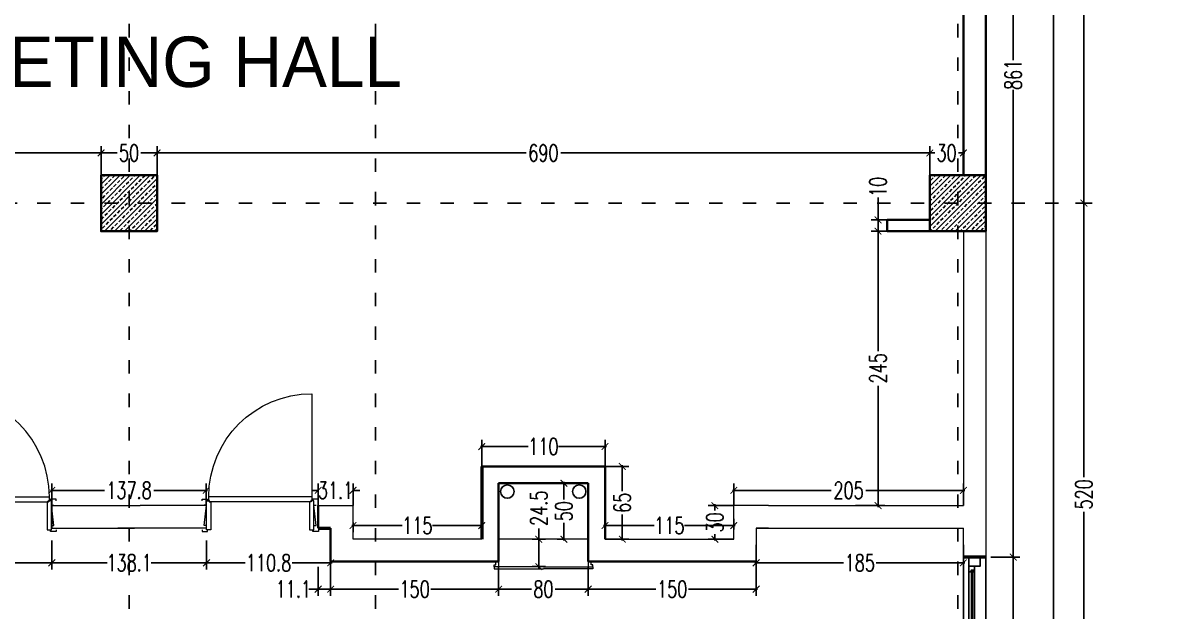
# Model space of a CAD drawing. Header units: centimetres. Extents: x -3207095 to 15275363, y -32656 to 4798027.
# Drawn here: x 688345 to 689356, y 4471508 to 4472033 of the extents above; entities that cross this region are included whole.
import ezdxf

# ---------------------------------------------------------------- set-up
doc = ezdxf.new("R2010")
doc.units = ezdxf.units.CM
doc.linetypes.add('ACAD_ISO03W100', pattern=[30, 12, -18])
doc.linetypes.add('DUZ', pattern=[500, 500])
doc.layers.get('0').update_dxf_attribs({"color": 1, "linetype": 'DUZ'})
for name, color, linetype in [('AGAC', 116, 'Continuous'), ('DIM', 1, 'DUZ'), ('KOLTAR_F', 145, 'Continuous'), ('PEN', 161, 'Continuous'), ('TESİSAT', 57, 'Continuous')]:
    doc.layers.add(name, color=color, linetype=linetype)
for name, color, linetype, lineweight in [('cam', 143, 'Continuous', 20), ('DUV', 220, 'Continuous', 50), ('DUVAR', 7, 'Continuous', 35), ('gor25', 142, 'Continuous', 25), ('iç duvar', 7, 'Continuous', 50), ('KAPEN', 151, 'Continuous', 9), ('KOLON_F', 3, 'Continuous', 35)]:
    doc.layers.add(name, color=color, linetype=linetype, lineweight=lineweight)
doc.styles.add('DIM', font='ROMANSTW.SHX', dxfattribs={"width": 0.7})
doc.dimstyles.new('1_100', dxfattribs={"dimtxt": 15, "dimasz": 6, "dimexe": 6, "dimexo": 0, "dimgap": 2, "dimtad": 0, "dimdec": 1, "dimzin": 11, "dimdsep": 46, "dimtxsty": 'DIM', "dimblk": 'ARCHTICK', "dimcen": 3, "dimdle": 1.25, "dimclrt": 2, "dimadec": 0, "dimazin": 0, "dimtfac": 1.25, "dimtdec": 1, "dimtix": 1, "dimtofl": 0, "dimtmove": 1, "dimatfit": 3, "dimldrblk": 'ARCHTICK', "dimfxl": 20, "dimfxlon": 1, "dimtolj": 1, "dimtzin": 0, "dimarcsym": 0})

# ---------------------------------------------------------------- blocks, each defined once
blk = doc.blocks.new('K210')
for p, q in [((0.04, 0.985), (0.04, 0.032)), ((0.04, 0.032), (0.047, 0.032)), ((0.047, 0.032), (0.047, 0.022)), ((0.047, 0.022), (0.953, 0.022)), ((0.953, 0.032), (0.96, 0.032)), ((0.953, 0.022), (0.953, 0.032)), ((0.96, 0.032), (0.96, 0.065))]:
    blk.add_line(p, q)
for points in [[(-0.02, 0.03), (-0.02, 0.045), (0.03, 0.045), (0.03, 0.03)], [(0.04, 0.065), (0.96, 0.065)], [(1.02, 0.03), (1.02, 0.045), (0.97, 0.045), (0.97, 0.03)], [(0.02, -0.19), (0, -0.19), (0.02, -0.01), (0, -0.01)], [(0.98, -0.19), (1, -0.19), (0.98, -0.01), (1, -0.01)], [(-0.02, -0.23), (-0.02, -0.245), (0.03, -0.245), (0.03, -0.23)], [(1.02, -0.23), (1.02, -0.245), (0.97, -0.245), (0.97, -0.23)]]:
    blk.add_lwpolyline(points)
for points in [[(0.02, 0.03), (0.045, 0.03), (0.045, 0.02), (0.06, 0.02), (0.06, -0.23), (0.02, -0.23)], [(0.98, 0.03), (0.955, 0.03), (0.955, 0.02), (0.94, 0.02), (0.94, -0.23), (0.98, -0.23)]]:
    blk.add_lwpolyline(points, close=True)
blk.add_arc((0.04, 0.065), 0.92, 0, 90)
blk = doc.blocks.new('_ArchTick')
at = {"color": 0, "linetype": 'ByBlock', "const_width": 0.15}
blk.add_lwpolyline([(-0.5, -0.5), (0.5, 0.5)], dxfattribs=at)
blk = doc.blocks.new('*D650')
at = {"layer": 'Defpoints', "color": 0, "linetype": 'Continuous', "lineweight": 5, "transparency": 16777216}
for p in [(689205.2, 4472417), (689229.7, 4472417), (689205.2, 4471556)]:
    blk.add_point(p, dxfattribs=at)
at = {"layer": 'DIM', "color": 0, "linetype": 'Continuous', "lineweight": -2, "transparency": 16777216}
for p, q in [((689209.7, 4472417), (689235.7, 4472417)), ((689229.7, 4472418.2), (689229.7, 4471999.7)), ((689229.7, 4471554.7), (689229.7, 4471973.2)), ((689209.7, 4471556), (689235.7, 4471556))]:
    blk.add_line(p, q, dxfattribs=at)
at = {"layer": 'DIM', "color": 0, "linetype": 'Continuous', "lineweight": -2, "transparency": 16777216, "xscale": 6, "yscale": 6, "zscale": 6}
for p, rotation in [((689229.7, 4472417), 90), ((689229.7, 4471556), 270)]:
    blk.add_blockref('_ArchTick', p, dxfattribs=dict(at, rotation=rotation))
at = {"layer": 'DIM', "color": 2, "linetype": 'Continuous', "lineweight": 5, "transparency": 16777216, "insert": (689229.7, 4471986.5), "char_height": 15, "attachment_point": 5, "rotation": 90, "style": 'DIM'}
blk.add_mtext('\\A1;861', dxfattribs=at)
blk = doc.blocks.new('*D635')
at = {"layer": 'Defpoints', "color": 0, "linetype": 'Continuous', "lineweight": 5, "transparency": 16777216}
for p in [(689285.2, 4472392), (689285.2, 4471872), (689292.8, 4471872)]:
    blk.add_point(p, dxfattribs=at)
at = {"layer": 'DIM', "color": 0, "linetype": 'Continuous', "lineweight": -2, "transparency": 16777216}
for p, q in [((689285.2, 4472392), (689298.8, 4472392)), ((689292.8, 4472393.2), (689292.8, 4472147.5)), ((689292.8, 4471870.7), (689292.8, 4472116.5)), ((689285.2, 4471872), (689298.8, 4471872))]:
    blk.add_line(p, q, dxfattribs=at)
at = {"layer": 'DIM', "color": 0, "linetype": 'Continuous', "lineweight": -2, "transparency": 16777216, "xscale": 6, "yscale": 6, "zscale": 6}
for p, rotation in [((689292.8, 4472392), 90), ((689292.8, 4471872), 270)]:
    blk.add_blockref('_ArchTick', p, dxfattribs=dict(at, rotation=rotation))
at = {"layer": 'DIM', "color": 2, "linetype": 'Continuous', "lineweight": 5, "transparency": 16777216, "insert": (689292.8, 4472132), "char_height": 15, "attachment_point": 5, "rotation": 90, "style": 'DIM'}
blk.add_mtext('\\A1;520', dxfattribs=at)
blk = doc.blocks.new('*D651')
at = {"layer": 'Defpoints', "color": 0, "linetype": 'Continuous', "lineweight": 5, "transparency": 16777216}
for p in [(689285.2, 4471872), (689292.8, 4471352), (689355.7, 4471352)]:
    blk.add_point(p, dxfattribs=at)
at = {"layer": 'DIM', "color": 0, "linetype": 'Continuous', "lineweight": -2, "transparency": 16777216}
for p, q in [((689285.2, 4471872), (689298.8, 4471872)), ((689292.8, 4471873.2), (689292.8, 4471627.5)), ((689292.8, 4471350.7), (689292.8, 4471596.5)), ((689312.8, 4471352), (689286.8, 4471352))]:
    blk.add_line(p, q, dxfattribs=at)
at = {"layer": 'DIM', "color": 0, "linetype": 'Continuous', "lineweight": -2, "transparency": 16777216, "xscale": 6, "yscale": 6, "zscale": 6}
for p, rotation in [((689292.8, 4471872), 90), ((689292.8, 4471352), 270)]:
    blk.add_blockref('_ArchTick', p, dxfattribs=dict(at, rotation=rotation))
at = {"layer": 'DIM', "color": 2, "linetype": 'Continuous', "lineweight": 5, "transparency": 16777216, "insert": (689292.8, 4471612), "char_height": 15, "attachment_point": 5, "rotation": 90, "style": 'DIM'}
blk.add_mtext('\\A1;520', dxfattribs=at)
blk = doc.blocks.new('*D639')
at = {"layer": 'Defpoints', "color": 0, "linetype": 'Continuous', "lineweight": 5, "transparency": 16777216}
for p in [(689235.8, 4472417), (689265.7, 4472417), (689235.8, 4469477)]:
    blk.add_point(p, dxfattribs=at)
at = {"layer": 'DIM', "color": 0, "linetype": 'Continuous', "lineweight": -2, "transparency": 16777216}
for p, q in [((689245.7, 4472417), (689271.7, 4472417)), ((689265.7, 4472418.2), (689265.7, 4470967.5)), ((689265.7, 4469475.7), (689265.7, 4470926.5)), ((689245.7, 4469477), (689271.7, 4469477))]:
    blk.add_line(p, q, dxfattribs=at)
at = {"layer": 'DIM', "color": 0, "linetype": 'Continuous', "lineweight": -2, "transparency": 16777216, "xscale": 6, "yscale": 6, "zscale": 6}
for p, rotation in [((689265.7, 4472417), 90), ((689265.7, 4469477), 270)]:
    blk.add_blockref('_ArchTick', p, dxfattribs=dict(at, rotation=rotation))
at = {"layer": 'DIM', "color": 2, "linetype": 'Continuous', "lineweight": 5, "transparency": 16777216, "insert": (689265.7, 4470947), "char_height": 15, "attachment_point": 5, "rotation": 90, "style": 'DIM'}
blk.add_mtext('\\A1;2940', dxfattribs=at)
blk = doc.blocks.new('*D671')
at = {"layer": 'Defpoints', "color": 0, "linetype": 'Continuous', "lineweight": 5, "transparency": 16777216}
for p in [(689205.2, 4471556), (689205.2, 4471377), (689229.7, 4471377)]:
    blk.add_point(p, dxfattribs=at)
at = {"layer": 'DIM', "color": 0, "linetype": 'Continuous', "lineweight": -2, "transparency": 16777216}
for p, q in [((689229.7, 4471557.2), (689229.7, 4471480.7)), ((689209.7, 4471556), (689235.7, 4471556)), ((689229.7, 4471375.7), (689229.7, 4471452.2)), ((689209.7, 4471377), (689235.7, 4471377))]:
    blk.add_line(p, q, dxfattribs=at)
at = {"layer": 'DIM', "color": 0, "linetype": 'Continuous', "lineweight": -2, "transparency": 16777216, "xscale": 6, "yscale": 6, "zscale": 6}
for p, rotation in [((689229.7, 4471556), 90), ((689229.7, 4471377), 270)]:
    blk.add_blockref('_ArchTick', p, dxfattribs=dict(at, rotation=rotation))
at = {"layer": 'DIM', "color": 2, "linetype": 'Continuous', "lineweight": 5, "transparency": 16777216, "insert": (689229.7, 4471466.5), "char_height": 15, "attachment_point": 5, "rotation": 90, "style": 'DIM'}
blk.add_mtext('\\A1;179', dxfattribs=at)
blk = doc.blocks.new('*D972')
at = {"layer": 'Defpoints', "color": 0, "linetype": 'Continuous', "lineweight": 5, "transparency": 16777216}
for p in [(688271.3, 4471582), (688371.3, 4471582), (688371.3, 4471550.9)]:
    blk.add_point(p, dxfattribs=at)
at = {"layer": 'DIM', "color": 0, "linetype": 'Continuous', "lineweight": -2, "transparency": 16777216}
for p, q in [((688271.3, 4471570.9), (688271.3, 4471544.9)), ((688371.3, 4471570.9), (688371.3, 4471544.9)), ((688270.1, 4471550.9), (688306.8, 4471550.9)), ((688372.6, 4471550.9), (688335.8, 4471550.9))]:
    blk.add_line(p, q, dxfattribs=at)
at = {"layer": 'DIM', "color": 0, "linetype": 'Continuous', "lineweight": -2, "transparency": 16777216, "xscale": 6, "yscale": 6, "zscale": 6, "rotation": 180}
blk.add_blockref('_ArchTick', (688271.3, 4471550.9), dxfattribs=at)
at = {"layer": 'DIM', "color": 0, "linetype": 'Continuous', "lineweight": -2, "transparency": 16777216, "xscale": 6, "yscale": 6, "zscale": 6}
blk.add_blockref('_ArchTick', (688371.3, 4471550.9), dxfattribs=at)
at = {"layer": 'DIM', "color": 2, "linetype": 'Continuous', "lineweight": 5, "transparency": 16777216, "insert": (688321.3, 4471550.9), "char_height": 15, "attachment_point": 5, "style": 'DIM'}
blk.add_mtext('\\A1;100', dxfattribs=at)
blk = doc.blocks.new('*D973')
at = {"layer": 'Defpoints', "color": 0, "linetype": 'Continuous', "lineweight": 5, "transparency": 16777216}
for p in [(688371.3, 4471582), (688509.4, 4471582), (688509.4, 4471550.9)]:
    blk.add_point(p, dxfattribs=at)
at = {"layer": 'DIM', "color": 0, "linetype": 'Continuous', "lineweight": -2, "transparency": 16777216}
for p, q in [((688371.3, 4471570.9), (688371.3, 4471544.9)), ((688509.4, 4471570.9), (688509.4, 4471544.9)), ((688370.1, 4471550.9), (688420.6, 4471550.9)), ((688510.6, 4471550.9), (688460.1, 4471550.9))]:
    blk.add_line(p, q, dxfattribs=at)
at = {"layer": 'DIM', "color": 0, "linetype": 'Continuous', "lineweight": -2, "transparency": 16777216, "xscale": 6, "yscale": 6, "zscale": 6, "rotation": 180}
blk.add_blockref('_ArchTick', (688371.3, 4471550.9), dxfattribs=at)
at = {"layer": 'DIM', "color": 0, "linetype": 'Continuous', "lineweight": -2, "transparency": 16777216, "xscale": 6, "yscale": 6, "zscale": 6}
blk.add_blockref('_ArchTick', (688509.4, 4471550.9), dxfattribs=at)
at = {"layer": 'DIM', "color": 2, "linetype": 'Continuous', "lineweight": 5, "transparency": 16777216, "insert": (688440.3, 4471550.9), "char_height": 15, "attachment_point": 5, "style": 'DIM'}
blk.add_mtext('\\A1;138.1', dxfattribs=at)
blk = doc.blocks.new('*D974')
at = {"layer": 'Defpoints', "color": 0, "linetype": 'Continuous', "lineweight": 5, "transparency": 16777216}
for p in [(688509.4, 4471582), (688620.2, 4471582), (688620.2, 4471550.9)]:
    blk.add_point(p, dxfattribs=at)
at = {"layer": 'DIM', "color": 0, "linetype": 'Continuous', "lineweight": -2, "transparency": 16777216}
for p, q in [((688509.4, 4471570.9), (688509.4, 4471544.9)), ((688620.2, 4471570.9), (688620.2, 4471544.9)), ((688508.1, 4471550.9), (688543.8, 4471550.9)), ((688621.5, 4471550.9), (688585.8, 4471550.9))]:
    blk.add_line(p, q, dxfattribs=at)
at = {"layer": 'DIM', "color": 0, "linetype": 'Continuous', "lineweight": -2, "transparency": 16777216, "xscale": 6, "yscale": 6, "zscale": 6, "rotation": 180}
blk.add_blockref('_ArchTick', (688509.4, 4471550.9), dxfattribs=at)
at = {"layer": 'DIM', "color": 0, "linetype": 'Continuous', "lineweight": -2, "transparency": 16777216, "xscale": 6, "yscale": 6, "zscale": 6}
blk.add_blockref('_ArchTick', (688620.2, 4471550.9), dxfattribs=at)
at = {"layer": 'DIM', "color": 2, "linetype": 'Continuous', "lineweight": 5, "transparency": 16777216, "insert": (688564.8, 4471550.9), "char_height": 15, "attachment_point": 5, "style": 'DIM'}
blk.add_mtext('\\A1;110.8', dxfattribs=at)
blk = doc.blocks.new('*D975')
at = {"layer": 'Defpoints', "color": 0, "linetype": 'Continuous', "lineweight": 5, "transparency": 16777216}
for p in [(688770.2, 4471552), (688620.2, 4471544.9), (688770.2, 4471527.4)]:
    blk.add_point(p, dxfattribs=at)
at = {"layer": 'DIM', "color": 0, "linetype": 'Continuous', "lineweight": -2, "transparency": 16777216}
for p, q in [((688770.2, 4471547.4), (688770.2, 4471521.4)), ((688620.2, 4471544.9), (688620.2, 4471521.4)), ((688619, 4471527.4), (688680.7, 4471527.4)), ((688771.5, 4471527.4), (688709.7, 4471527.4))]:
    blk.add_line(p, q, dxfattribs=at)
at = {"layer": 'DIM', "color": 0, "linetype": 'Continuous', "lineweight": -2, "transparency": 16777216, "xscale": 6, "yscale": 6, "zscale": 6, "rotation": 180}
blk.add_blockref('_ArchTick', (688620.2, 4471527.4), dxfattribs=at)
at = {"layer": 'DIM', "color": 0, "linetype": 'Continuous', "lineweight": -2, "transparency": 16777216, "xscale": 6, "yscale": 6, "zscale": 6}
blk.add_blockref('_ArchTick', (688770.2, 4471527.4), dxfattribs=at)
at = {"layer": 'DIM', "color": 2, "linetype": 'Continuous', "lineweight": 5, "transparency": 16777216, "insert": (688695.2, 4471527.4), "char_height": 15, "attachment_point": 5, "style": 'DIM'}
blk.add_mtext('\\A1;150', dxfattribs=at)
blk = doc.blocks.new('*D976')
at = {"layer": 'Defpoints', "color": 0, "linetype": 'Continuous', "lineweight": 5, "transparency": 16777216}
for p in [(688770.2, 4471547.5), (688850.2, 4471547.5), (688850.2, 4471527.4)]:
    blk.add_point(p, dxfattribs=at)
at = {"layer": 'DIM', "color": 0, "linetype": 'Continuous', "lineweight": -2, "transparency": 16777216}
for p, q in [((688770.2, 4471547.4), (688770.2, 4471521.4)), ((688850.2, 4471547.4), (688850.2, 4471521.4)), ((688769, 4471527.4), (688799.7, 4471527.4)), ((688851.5, 4471527.4), (688820.7, 4471527.4))]:
    blk.add_line(p, q, dxfattribs=at)
at = {"layer": 'DIM', "color": 0, "linetype": 'Continuous', "lineweight": -2, "transparency": 16777216, "xscale": 6, "yscale": 6, "zscale": 6, "rotation": 180}
blk.add_blockref('_ArchTick', (688770.2, 4471527.4), dxfattribs=at)
at = {"layer": 'DIM', "color": 0, "linetype": 'Continuous', "lineweight": -2, "transparency": 16777216, "xscale": 6, "yscale": 6, "zscale": 6}
blk.add_blockref('_ArchTick', (688850.2, 4471527.4), dxfattribs=at)
at = {"layer": 'DIM', "color": 2, "linetype": 'Continuous', "lineweight": 5, "transparency": 16777216, "insert": (688810.2, 4471527.4), "char_height": 15, "attachment_point": 5, "style": 'DIM'}
blk.add_mtext('\\A1;80', dxfattribs=at)
blk = doc.blocks.new('*D977')
at = {"layer": 'Defpoints', "color": 0, "linetype": 'Continuous', "lineweight": 5, "transparency": 16777216}
for p in [(688850.2, 4471547.5), (689000.2, 4471552), (689000.2, 4471527.4)]:
    blk.add_point(p, dxfattribs=at)
at = {"layer": 'DIM', "color": 0, "linetype": 'Continuous', "lineweight": -2, "transparency": 16777216}
for p, q in [((688850.2, 4471547.4), (688850.2, 4471521.4)), ((689000.2, 4471547.4), (689000.2, 4471521.4)), ((688849, 4471527.4), (688910.7, 4471527.4)), ((689001.5, 4471527.4), (688939.7, 4471527.4))]:
    blk.add_line(p, q, dxfattribs=at)
at = {"layer": 'DIM', "color": 0, "linetype": 'Continuous', "lineweight": -2, "transparency": 16777216, "xscale": 6, "yscale": 6, "zscale": 6, "rotation": 180}
blk.add_blockref('_ArchTick', (688850.2, 4471527.4), dxfattribs=at)
at = {"layer": 'DIM', "color": 0, "linetype": 'Continuous', "lineweight": -2, "transparency": 16777216, "xscale": 6, "yscale": 6, "zscale": 6}
blk.add_blockref('_ArchTick', (689000.2, 4471527.4), dxfattribs=at)
at = {"layer": 'DIM', "color": 2, "linetype": 'Continuous', "lineweight": 5, "transparency": 16777216, "insert": (688925.2, 4471527.4), "char_height": 15, "attachment_point": 5, "style": 'DIM'}
blk.add_mtext('\\A1;150', dxfattribs=at)
blk = doc.blocks.new('*D978')
at = {"layer": 'Defpoints', "color": 0, "linetype": 'Continuous', "lineweight": 5, "transparency": 16777216}
for p in [(689000.2, 4471567), (689185.2, 4471567), (689185.2, 4471550.9)]:
    blk.add_point(p, dxfattribs=at)
at = {"layer": 'DIM', "color": 0, "linetype": 'Continuous', "lineweight": -2, "transparency": 16777216}
for p, q in [((689000.2, 4471567), (689000.2, 4471544.9)), ((689185.2, 4471567), (689185.2, 4471544.9)), ((688999, 4471550.9), (689078.2, 4471550.9)), ((689186.5, 4471550.9), (689107.2, 4471550.9))]:
    blk.add_line(p, q, dxfattribs=at)
at = {"layer": 'DIM', "color": 0, "linetype": 'Continuous', "lineweight": -2, "transparency": 16777216, "xscale": 6, "yscale": 6, "zscale": 6, "rotation": 180}
blk.add_blockref('_ArchTick', (689000.2, 4471550.9), dxfattribs=at)
at = {"layer": 'DIM', "color": 0, "linetype": 'Continuous', "lineweight": -2, "transparency": 16777216, "xscale": 6, "yscale": 6, "zscale": 6}
blk.add_blockref('_ArchTick', (689185.2, 4471550.9), dxfattribs=at)
at = {"layer": 'DIM', "color": 2, "linetype": 'Continuous', "lineweight": 5, "transparency": 16777216, "insert": (689092.7, 4471550.9), "char_height": 15, "attachment_point": 5, "style": 'DIM'}
blk.add_mtext('\\A1;185', dxfattribs=at)
blk = doc.blocks.new('*D979')
at = {"layer": 'Defpoints', "color": 0, "linetype": 'Continuous', "lineweight": 5, "transparency": 16777216}
for p in [(688829.6, 4471622), (688828.5, 4471572), (688829.6, 4471572)]:
    blk.add_point(p, dxfattribs=at)
at = {"layer": 'DIM', "color": 0, "linetype": 'Continuous', "lineweight": -2, "transparency": 16777216}
for p, q in [((688829.6, 4471622), (688822.5, 4471622)), ((688828.5, 4471623.2), (688828.5, 4471607.5)), ((688828.5, 4471570.7), (688828.5, 4471586.5)), ((688829.6, 4471572), (688822.5, 4471572))]:
    blk.add_line(p, q, dxfattribs=at)
at = {"layer": 'DIM', "color": 0, "linetype": 'Continuous', "lineweight": -2, "transparency": 16777216, "xscale": 6, "yscale": 6, "zscale": 6}
for p, rotation in [((688828.5, 4471622), 90), ((688828.5, 4471572), 270)]:
    blk.add_blockref('_ArchTick', p, dxfattribs=dict(at, rotation=rotation))
at = {"layer": 'DIM', "color": 2, "linetype": 'Continuous', "lineweight": 5, "transparency": 16777216, "insert": (688828.5, 4471597), "char_height": 15, "attachment_point": 5, "rotation": 90, "style": 'DIM'}
blk.add_mtext('\\A1;50', dxfattribs=at)
blk = doc.blocks.new('*D980')
at = {"layer": 'Defpoints', "color": 0, "linetype": 'Continuous', "lineweight": 5, "transparency": 16777216}
for p in [(688800.1, 4471572), (688800.1, 4471547.5), (688806.1, 4471547.5)]:
    blk.add_point(p, dxfattribs=at)
at = {"layer": 'DIM', "color": 0, "linetype": 'Continuous', "lineweight": -2, "transparency": 16777216}
for p, q in [((688806.1, 4471581.6), (688806.1, 4471572)), ((688800.1, 4471572), (688812.1, 4471572)), ((688806.1, 4471573.2), (688806.1, 4471546.2)), ((688800.1, 4471547.5), (688812.1, 4471547.5))]:
    blk.add_line(p, q, dxfattribs=at)
at = {"layer": 'DIM', "color": 0, "linetype": 'Continuous', "lineweight": -2, "transparency": 16777216, "xscale": 6, "yscale": 6, "zscale": 6}
for p, rotation in [((688806.1, 4471572), 90), ((688806.1, 4471547.5), 270)]:
    blk.add_blockref('_ArchTick', p, dxfattribs=dict(at, rotation=rotation))
at = {"layer": 'DIM', "color": 2, "linetype": 'Continuous', "lineweight": 5, "transparency": 16777216, "insert": (688806.1, 4471599.6), "char_height": 15, "attachment_point": 5, "rotation": 90, "style": 'DIM'}
blk.add_mtext('\\A1;24.5', dxfattribs=at)
blk = doc.blocks.new('*D994')
at = {"layer": 'Defpoints', "color": 0, "linetype": 'Continuous', "lineweight": 5, "transparency": 16777216}
for p in [(688609.1, 4471552), (688620.2, 4471552), (688609.1, 4471527.4)]:
    blk.add_point(p, dxfattribs=at)
at = {"layer": 'DIM', "color": 0, "linetype": 'Continuous', "lineweight": -2, "transparency": 16777216}
for p, q in [((688609.1, 4471547.4), (688609.1, 4471521.4)), ((688620.2, 4471547.4), (688620.2, 4471521.4)), ((688600.7, 4471527.4), (688609.1, 4471527.4)), ((688621.5, 4471527.4), (688607.8, 4471527.4))]:
    blk.add_line(p, q, dxfattribs=at)
at = {"layer": 'DIM', "color": 0, "linetype": 'Continuous', "lineweight": -2, "transparency": 16777216, "xscale": 6, "yscale": 6, "zscale": 6, "rotation": 180}
blk.add_blockref('_ArchTick', (688609.1, 4471527.4), dxfattribs=at)
at = {"layer": 'DIM', "color": 0, "linetype": 'Continuous', "lineweight": -2, "transparency": 16777216, "xscale": 6, "yscale": 6, "zscale": 6}
blk.add_blockref('_ArchTick', (688620.2, 4471527.4), dxfattribs=at)
at = {"layer": 'DIM', "color": 2, "linetype": 'Continuous', "lineweight": 5, "transparency": 16777216, "insert": (688586.9, 4471527.4), "char_height": 15, "attachment_point": 5, "style": 'DIM'}
blk.add_mtext('\\A1;11.1', dxfattribs=at)
blk = doc.blocks.new('*D1038')
at = {"layer": 'Defpoints', "color": 0, "linetype": 'Continuous', "lineweight": 5, "transparency": 16777216}
for p in [(688415.2, 4471916.8), (687725.2, 4471897), (688415.2, 4471897)]:
    blk.add_point(p, dxfattribs=at)
at = {"layer": 'DIM', "color": 0, "linetype": 'Continuous', "lineweight": -2, "transparency": 16777216}
for p, q in [((687725.2, 4471897), (687725.2, 4471922.8)), ((688415.2, 4471897), (688415.2, 4471922.8)), ((687724, 4471916.8), (688054.7, 4471916.8)), ((688416.5, 4471916.8), (688085.7, 4471916.8))]:
    blk.add_line(p, q, dxfattribs=at)
at = {"layer": 'DIM', "color": 0, "linetype": 'Continuous', "lineweight": -2, "transparency": 16777216, "xscale": 6, "yscale": 6, "zscale": 6, "rotation": 180}
blk.add_blockref('_ArchTick', (687725.2, 4471916.8), dxfattribs=at)
at = {"layer": 'DIM', "color": 0, "linetype": 'Continuous', "lineweight": -2, "transparency": 16777216, "xscale": 6, "yscale": 6, "zscale": 6}
blk.add_blockref('_ArchTick', (688415.2, 4471916.8), dxfattribs=at)
at = {"layer": 'DIM', "color": 2, "linetype": 'Continuous', "lineweight": 5, "transparency": 16777216, "insert": (688070.2, 4471916.8), "char_height": 15, "attachment_point": 5, "style": 'DIM'}
blk.add_mtext('\\A1;690', dxfattribs=at)
blk = doc.blocks.new('*D1039')
at = {"layer": 'Defpoints', "color": 0, "linetype": 'Continuous', "lineweight": 5, "transparency": 16777216}
for p in [(688465.2, 4471916.8), (688415.2, 4471897), (688465.2, 4471897)]:
    blk.add_point(p, dxfattribs=at)
at = {"layer": 'DIM', "color": 0, "linetype": 'Continuous', "lineweight": -2, "transparency": 16777216}
for p, q in [((688415.2, 4471897), (688415.2, 4471922.8)), ((688465.2, 4471897), (688465.2, 4471922.8)), ((688414, 4471916.8), (688429.7, 4471916.8)), ((688466.5, 4471916.8), (688450.7, 4471916.8))]:
    blk.add_line(p, q, dxfattribs=at)
at = {"layer": 'DIM', "color": 0, "linetype": 'Continuous', "lineweight": -2, "transparency": 16777216, "xscale": 6, "yscale": 6, "zscale": 6, "rotation": 180}
blk.add_blockref('_ArchTick', (688415.2, 4471916.8), dxfattribs=at)
at = {"layer": 'DIM', "color": 0, "linetype": 'Continuous', "lineweight": -2, "transparency": 16777216, "xscale": 6, "yscale": 6, "zscale": 6}
blk.add_blockref('_ArchTick', (688465.2, 4471916.8), dxfattribs=at)
at = {"layer": 'DIM', "color": 2, "linetype": 'Continuous', "lineweight": 5, "transparency": 16777216, "insert": (688440.2, 4471916.8), "char_height": 15, "attachment_point": 5, "style": 'DIM'}
blk.add_mtext('\\A1;50', dxfattribs=at)
blk = doc.blocks.new('*D1041')
at = {"layer": 'Defpoints', "color": 0, "linetype": 'Continuous', "lineweight": 5, "transparency": 16777216}
for p in [(689155.2, 4471916.8), (688465.2, 4471897), (689155.2, 4471897)]:
    blk.add_point(p, dxfattribs=at)
at = {"layer": 'DIM', "color": 0, "linetype": 'Continuous', "lineweight": -2, "transparency": 16777216}
for p, q in [((688465.2, 4471897), (688465.2, 4471922.8)), ((689155.2, 4471897), (689155.2, 4471922.8)), ((688464, 4471916.8), (688794.7, 4471916.8)), ((689156.5, 4471916.8), (688825.7, 4471916.8))]:
    blk.add_line(p, q, dxfattribs=at)
at = {"layer": 'DIM', "color": 0, "linetype": 'Continuous', "lineweight": -2, "transparency": 16777216, "xscale": 6, "yscale": 6, "zscale": 6, "rotation": 180}
blk.add_blockref('_ArchTick', (688465.2, 4471916.8), dxfattribs=at)
at = {"layer": 'DIM', "color": 0, "linetype": 'Continuous', "lineweight": -2, "transparency": 16777216, "xscale": 6, "yscale": 6, "zscale": 6}
blk.add_blockref('_ArchTick', (689155.2, 4471916.8), dxfattribs=at)
at = {"layer": 'DIM', "color": 2, "linetype": 'Continuous', "lineweight": 5, "transparency": 16777216, "insert": (688810.2, 4471916.8), "char_height": 15, "attachment_point": 5, "style": 'DIM'}
blk.add_mtext('\\A1;690', dxfattribs=at)
blk = doc.blocks.new('*D1042')
at = {"layer": 'Defpoints', "color": 0, "linetype": 'Continuous', "lineweight": 5, "transparency": 16777216}
for p in [(689185.2, 4471916.8), (689155.2, 4471897), (689185.2, 4471897)]:
    blk.add_point(p, dxfattribs=at)
at = {"layer": 'DIM', "color": 0, "linetype": 'Continuous', "lineweight": -2, "transparency": 16777216}
for p, q in [((689155.2, 4471897), (689155.2, 4471922.8)), ((689185.2, 4471897), (689185.2, 4471922.8)), ((689154, 4471916.8), (689159.7, 4471916.8)), ((689186.5, 4471916.8), (689180.7, 4471916.8))]:
    blk.add_line(p, q, dxfattribs=at)
at = {"layer": 'DIM', "color": 0, "linetype": 'Continuous', "lineweight": -2, "transparency": 16777216, "xscale": 6, "yscale": 6, "zscale": 6, "rotation": 180}
blk.add_blockref('_ArchTick', (689155.2, 4471916.8), dxfattribs=at)
at = {"layer": 'DIM', "color": 0, "linetype": 'Continuous', "lineweight": -2, "transparency": 16777216, "xscale": 6, "yscale": 6, "zscale": 6}
blk.add_blockref('_ArchTick', (689185.2, 4471916.8), dxfattribs=at)
at = {"layer": 'DIM', "color": 2, "linetype": 'Continuous', "lineweight": 5, "transparency": 16777216, "insert": (689170.2, 4471916.8), "char_height": 15, "attachment_point": 5, "style": 'DIM'}
blk.add_mtext('\\A1;30', dxfattribs=at)
blk = doc.blocks.new('*D1050')
at = {"layer": 'Defpoints', "color": 0, "linetype": 'Continuous', "lineweight": 5, "transparency": 16777216}
for p in [(688371.3, 4471615.6), (688371.3, 4471602), (688509.1, 4471602)]:
    blk.add_point(p, dxfattribs=at)
at = {"layer": 'DIM', "color": 0, "linetype": 'Continuous', "lineweight": -2, "transparency": 16777216}
for p, q in [((688371.3, 4471602), (688371.3, 4471621.6)), ((688509.1, 4471602), (688509.1, 4471621.6)), ((688370.1, 4471615.6), (688418.2, 4471615.6)), ((688510.3, 4471615.6), (688462.2, 4471615.6))]:
    blk.add_line(p, q, dxfattribs=at)
at = {"layer": 'DIM', "color": 0, "linetype": 'Continuous', "lineweight": -2, "transparency": 16777216, "xscale": 6, "yscale": 6, "zscale": 6, "rotation": 180}
blk.add_blockref('_ArchTick', (688371.3, 4471615.6), dxfattribs=at)
at = {"layer": 'DIM', "color": 0, "linetype": 'Continuous', "lineweight": -2, "transparency": 16777216, "xscale": 6, "yscale": 6, "zscale": 6}
blk.add_blockref('_ArchTick', (688509.1, 4471615.6), dxfattribs=at)
at = {"layer": 'DIM', "color": 2, "linetype": 'Continuous', "lineweight": 5, "transparency": 16777216, "insert": (688440.2, 4471615.6), "char_height": 15, "attachment_point": 5, "style": 'DIM'}
blk.add_mtext('\\A1;137.8', dxfattribs=at)
blk = doc.blocks.new('*D1051')
at = {"layer": 'Defpoints', "color": 0, "linetype": 'Continuous', "lineweight": 5, "transparency": 16777216}
for p in [(688640.2, 4471615.6), (688609.1, 4471602), (688640.2, 4471602)]:
    blk.add_point(p, dxfattribs=at)
at = {"layer": 'DIM', "color": 0, "linetype": 'Continuous', "lineweight": -2, "transparency": 16777216}
for p, q in [((688609.1, 4471602), (688609.1, 4471621.6)), ((688640.2, 4471602), (688640.2, 4471621.6)), ((688609.1, 4471615.6), (688603.1, 4471615.6)), ((688640.2, 4471615.6), (688646.2, 4471615.6))]:
    blk.add_line(p, q, dxfattribs=at)
at = {"layer": 'DIM', "color": 0, "linetype": 'Continuous', "lineweight": -2, "transparency": 16777216, "xscale": 6, "yscale": 6, "zscale": 6}
blk.add_blockref('_ArchTick', (688609.1, 4471615.6), dxfattribs=at)
at = {"layer": 'DIM', "color": 0, "linetype": 'Continuous', "lineweight": -2, "transparency": 16777216, "xscale": 6, "yscale": 6, "zscale": 6, "rotation": 180}
blk.add_blockref('_ArchTick', (688640.2, 4471615.6), dxfattribs=at)
at = {"layer": 'DIM', "color": 2, "linetype": 'Continuous', "lineweight": 5, "transparency": 16777216, "insert": (688624.6, 4471615.6), "char_height": 15, "attachment_point": 5, "style": 'DIM'}
blk.add_mtext('\\A1;31.1', dxfattribs=at)
blk = doc.blocks.new('*D1052')
at = {"layer": 'Defpoints', "color": 0, "linetype": 'Continuous', "lineweight": 5, "transparency": 16777216}
for p in [(688640.2, 4471587), (688755.2, 4471587), (688755.2, 4471584.2)]:
    blk.add_point(p, dxfattribs=at)
at = {"layer": 'DIM', "color": 0, "linetype": 'Continuous', "lineweight": -2, "transparency": 16777216}
for p, q in [((688639, 4471584.2), (688684.2, 4471584.2)), ((688640.2, 4471587), (688640.2, 4471578.2)), ((688756.5, 4471584.2), (688711.2, 4471584.2)), ((688755.2, 4471587), (688755.2, 4471578.2))]:
    blk.add_line(p, q, dxfattribs=at)
at = {"layer": 'DIM', "color": 0, "linetype": 'Continuous', "lineweight": -2, "transparency": 16777216, "xscale": 6, "yscale": 6, "zscale": 6, "rotation": 180}
blk.add_blockref('_ArchTick', (688640.2, 4471584.2), dxfattribs=at)
at = {"layer": 'DIM', "color": 0, "linetype": 'Continuous', "lineweight": -2, "transparency": 16777216, "xscale": 6, "yscale": 6, "zscale": 6}
blk.add_blockref('_ArchTick', (688755.2, 4471584.2), dxfattribs=at)
at = {"layer": 'DIM', "color": 2, "linetype": 'Continuous', "lineweight": 5, "transparency": 16777216, "insert": (688697.7, 4471584.2), "char_height": 15, "attachment_point": 5, "style": 'DIM'}
blk.add_mtext('\\A1;115', dxfattribs=at)
blk = doc.blocks.new('*D1053')
at = {"layer": 'Defpoints', "color": 0, "linetype": 'Continuous', "lineweight": 5, "transparency": 16777216}
for p in [(688865.2, 4471654.7), (688755.2, 4471637), (688865.2, 4471637)]:
    blk.add_point(p, dxfattribs=at)
at = {"layer": 'DIM', "color": 0, "linetype": 'Continuous', "lineweight": -2, "transparency": 16777216}
for p, q in [((688755.2, 4471637), (688755.2, 4471660.7)), ((688865.2, 4471637), (688865.2, 4471660.7)), ((688754, 4471654.7), (688796.7, 4471654.7)), ((688866.5, 4471654.7), (688823.7, 4471654.7))]:
    blk.add_line(p, q, dxfattribs=at)
at = {"layer": 'DIM', "color": 0, "linetype": 'Continuous', "lineweight": -2, "transparency": 16777216, "xscale": 6, "yscale": 6, "zscale": 6, "rotation": 180}
blk.add_blockref('_ArchTick', (688755.2, 4471654.7), dxfattribs=at)
at = {"layer": 'DIM', "color": 0, "linetype": 'Continuous', "lineweight": -2, "transparency": 16777216, "xscale": 6, "yscale": 6, "zscale": 6}
blk.add_blockref('_ArchTick', (688865.2, 4471654.7), dxfattribs=at)
at = {"layer": 'DIM', "color": 2, "linetype": 'Continuous', "lineweight": 5, "transparency": 16777216, "insert": (688810.2, 4471654.7), "char_height": 15, "attachment_point": 5, "style": 'DIM'}
blk.add_mtext('\\A1;110', dxfattribs=at)
blk = doc.blocks.new('*D1054')
at = {"layer": 'Defpoints', "color": 0, "linetype": 'Continuous', "lineweight": 5, "transparency": 16777216}
for p in [(688865.2, 4471637), (688865.2, 4471572), (688880.6, 4471572)]:
    blk.add_point(p, dxfattribs=at)
at = {"layer": 'DIM', "color": 0, "linetype": 'Continuous', "lineweight": -2, "transparency": 16777216}
for p, q in [((688880.6, 4471638.2), (688880.6, 4471615)), ((688865.2, 4471637), (688886.6, 4471637)), ((688880.6, 4471570.7), (688880.6, 4471594)), ((688865.2, 4471572), (688886.6, 4471572))]:
    blk.add_line(p, q, dxfattribs=at)
at = {"layer": 'DIM', "color": 0, "linetype": 'Continuous', "lineweight": -2, "transparency": 16777216, "xscale": 6, "yscale": 6, "zscale": 6}
for p, rotation in [((688880.6, 4471637), 90), ((688880.6, 4471572), 270)]:
    blk.add_blockref('_ArchTick', p, dxfattribs=dict(at, rotation=rotation))
at = {"layer": 'DIM', "color": 2, "linetype": 'Continuous', "lineweight": 5, "transparency": 16777216, "insert": (688880.6, 4471604.5), "char_height": 15, "attachment_point": 5, "rotation": 90, "style": 'DIM'}
blk.add_mtext('\\A1;65', dxfattribs=at)
blk = doc.blocks.new('*D1055')
at = {"layer": 'Defpoints', "color": 0, "linetype": 'Continuous', "lineweight": 5, "transparency": 16777216}
for p in [(688865.2, 4471580.8), (688980.2, 4471584.2), (688980.2, 4471580.8)]:
    blk.add_point(p, dxfattribs=at)
at = {"layer": 'DIM', "color": 0, "linetype": 'Continuous', "lineweight": -2, "transparency": 16777216}
for p, q in [((688865.2, 4471580.8), (688865.2, 4471590.2)), ((688980.2, 4471580.8), (688980.2, 4471590.2)), ((688864, 4471584.2), (688909.2, 4471584.2)), ((688981.5, 4471584.2), (688936.2, 4471584.2))]:
    blk.add_line(p, q, dxfattribs=at)
at = {"layer": 'DIM', "color": 0, "linetype": 'Continuous', "lineweight": -2, "transparency": 16777216, "xscale": 6, "yscale": 6, "zscale": 6, "rotation": 180}
blk.add_blockref('_ArchTick', (688865.2, 4471584.2), dxfattribs=at)
at = {"layer": 'DIM', "color": 0, "linetype": 'Continuous', "lineweight": -2, "transparency": 16777216, "xscale": 6, "yscale": 6, "zscale": 6}
blk.add_blockref('_ArchTick', (688980.2, 4471584.2), dxfattribs=at)
at = {"layer": 'DIM', "color": 2, "linetype": 'Continuous', "lineweight": 5, "transparency": 16777216, "insert": (688922.7, 4471584.2), "char_height": 15, "attachment_point": 5, "style": 'DIM'}
blk.add_mtext('\\A1;115', dxfattribs=at)
blk = doc.blocks.new('*D1056')
at = {"layer": 'Defpoints', "color": 0, "linetype": 'Continuous', "lineweight": 5, "transparency": 16777216}
for p in [(689185.2, 4471615.6), (688980.2, 4471602), (689185.2, 4471602)]:
    blk.add_point(p, dxfattribs=at)
at = {"layer": 'DIM', "color": 0, "linetype": 'Continuous', "lineweight": -2, "transparency": 16777216}
for p, q in [((688980.2, 4471602), (688980.2, 4471621.6)), ((689185.2, 4471602), (689185.2, 4471621.6)), ((688979, 4471615.6), (689067.2, 4471615.6)), ((689186.5, 4471615.6), (689098.2, 4471615.6))]:
    blk.add_line(p, q, dxfattribs=at)
at = {"layer": 'DIM', "color": 0, "linetype": 'Continuous', "lineweight": -2, "transparency": 16777216, "xscale": 6, "yscale": 6, "zscale": 6, "rotation": 180}
blk.add_blockref('_ArchTick', (688980.2, 4471615.6), dxfattribs=at)
at = {"layer": 'DIM', "color": 0, "linetype": 'Continuous', "lineweight": -2, "transparency": 16777216, "xscale": 6, "yscale": 6, "zscale": 6}
blk.add_blockref('_ArchTick', (689185.2, 4471615.6), dxfattribs=at)
at = {"layer": 'DIM', "color": 2, "linetype": 'Continuous', "lineweight": 5, "transparency": 16777216, "insert": (689082.7, 4471615.6), "char_height": 15, "attachment_point": 5, "style": 'DIM'}
blk.add_mtext('\\A1;205', dxfattribs=at)
blk = doc.blocks.new('*D1057')
at = {"layer": 'Defpoints', "color": 0, "linetype": 'Continuous', "lineweight": 5, "transparency": 16777216}
for p in [(688963.3, 4471602), (688980.2, 4471602), (688980.2, 4471572)]:
    blk.add_point(p, dxfattribs=at)
at = {"layer": 'DIM', "color": 0, "linetype": 'Continuous', "lineweight": -2, "transparency": 16777216}
for p, q in [((688980.2, 4471602), (688957.3, 4471602)), ((688963.3, 4471603.2), (688963.3, 4471597.5)), ((688980.2, 4471572), (688957.3, 4471572)), ((688963.3, 4471570.7), (688963.3, 4471576.5))]:
    blk.add_line(p, q, dxfattribs=at)
at = {"layer": 'DIM', "color": 0, "linetype": 'Continuous', "lineweight": -2, "transparency": 16777216, "xscale": 6, "yscale": 6, "zscale": 6}
for p, rotation in [((688963.3, 4471602), 90), ((688963.3, 4471572), 270)]:
    blk.add_blockref('_ArchTick', p, dxfattribs=dict(at, rotation=rotation))
at = {"layer": 'DIM', "color": 2, "linetype": 'Continuous', "lineweight": 5, "transparency": 16777216, "insert": (688963.3, 4471587), "char_height": 15, "attachment_point": 5, "rotation": 90, "style": 'DIM'}
blk.add_mtext('\\A1;30', dxfattribs=at)
blk = doc.blocks.new('*D1058')
at = {"layer": 'Defpoints', "color": 0, "linetype": 'Continuous', "lineweight": 5, "transparency": 16777216}
for p in [(689109, 4471847), (689117.2, 4471847), (689056.1, 4471602)]:
    blk.add_point(p, dxfattribs=at)
at = {"layer": 'DIM', "color": 0, "linetype": 'Continuous', "lineweight": -2, "transparency": 16777216}
for p, q in [((689117.2, 4471847), (689103, 4471847)), ((689109, 4471848.2), (689109, 4471740)), ((689109, 4471600.7), (689109, 4471709)), ((689089, 4471602), (689115, 4471602))]:
    blk.add_line(p, q, dxfattribs=at)
at = {"layer": 'DIM', "color": 0, "linetype": 'Continuous', "lineweight": -2, "transparency": 16777216, "xscale": 6, "yscale": 6, "zscale": 6}
for p, rotation in [((689109, 4471847), 90), ((689109, 4471602), 270)]:
    blk.add_blockref('_ArchTick', p, dxfattribs=dict(at, rotation=rotation))
at = {"layer": 'DIM', "color": 2, "linetype": 'Continuous', "lineweight": 5, "transparency": 16777216, "insert": (689109, 4471724.5), "char_height": 15, "attachment_point": 5, "rotation": 90, "style": 'DIM'}
blk.add_mtext('\\A1;245', dxfattribs=at)
blk = doc.blocks.new('*D1059')
at = {"layer": 'Defpoints', "color": 0, "linetype": 'Continuous', "lineweight": 5, "transparency": 16777216}
for p in [(689109, 4471857), (689117.2, 4471857), (689117.2, 4471847)]:
    blk.add_point(p, dxfattribs=at)
at = {"layer": 'DIM', "color": 0, "linetype": 'Continuous', "lineweight": -2, "transparency": 16777216}
for p, q in [((689109, 4471877), (689109, 4471857)), ((689117.2, 4471857), (689103, 4471857)), ((689109, 4471845.7), (689109, 4471858.2)), ((689117.2, 4471847), (689103, 4471847))]:
    blk.add_line(p, q, dxfattribs=at)
at = {"layer": 'DIM', "color": 0, "linetype": 'Continuous', "lineweight": -2, "transparency": 16777216, "xscale": 6, "yscale": 6, "zscale": 6}
for p, rotation in [((689109, 4471857), 90), ((689109, 4471847), 270)]:
    blk.add_blockref('_ArchTick', p, dxfattribs=dict(at, rotation=rotation))
at = {"layer": 'DIM', "color": 2, "linetype": 'Continuous', "lineweight": 5, "transparency": 16777216, "insert": (689109, 4471886.5), "char_height": 15, "attachment_point": 5, "rotation": 90, "style": 'DIM'}
blk.add_mtext('\\A1;10', dxfattribs=at)

msp = doc.modelspace()

# ---------------------------------------------------------------- hatches: boundary and pattern name
at = {"layer": 'KOLTAR_F'}
h = msp.add_hatch(dxfattribs=at)
h.set_pattern_fill('ANSI33', color=256, style=0)
h.set_pattern_definition([(45, (25611.7216, -32515.502), (-4.4901280605, 4.4901280605), []), (45, (25616.212, -32515.502), (-4.4901280605, 4.4901280605), [3.175, -1.5875])])
h.paths.add_polyline_path([(688465.2, 4471896.97), (688415.2, 4471896.97), (688415.2, 4471846.97), (688465.2, 4471846.97)])
h = msp.add_hatch(dxfattribs=at)
h.set_pattern_fill('ANSI33', color=256, style=0)
h.set_pattern_definition([(45, (24871.7216, -32515.502), (-4.4901280605, 4.4901280605), []), (45, (24876.212, -32515.502), (-4.4901280605, 4.4901280605), [3.175, -1.5875])])
h.paths.add_polyline_path([(689205.2, 4471896.97), (689155.2, 4471896.97), (689155.2, 4471846.97), (689205.2, 4471846.97)])

# ---------------------------------------------------------------- linework, layer by layer
at = {"color": 232, "linetype": 'ACAD_ISO03W100'}
for p, q in [((688440.2, 4472511.97), (688440.2, 4469381.97)), ((688660.2, 4472511.97), (688660.2, 4469381.97)), ((689180.2, 4472511.97), (689180.2, 4469381.97)), ((689300.2, 4471871.97), (685360.2, 4471871.97))]:
    msp.add_line(p, q, dxfattribs=at)
at = {"layer": 'AGAC'}
for p, q in [((689185.2, 4471375.98), (689185.2, 4471555.98)), ((689205.2, 4471376.97), (689205.2, 4471555.98))]:
    msp.add_line(p, q, dxfattribs=at)
at = {"layer": 'cam'}
for p, q in [((689192.2, 4471544.48), (689192.2, 4471460.48)), ((689192.7, 4471544.48), (689192.7, 4471460.48)), ((689193.2, 4471544.48), (689193.2, 4471460.48))]:
    msp.add_line(p, q, dxfattribs=at)
at = {"layer": 'DUV'}
for p, q in [((688755.2, 4471636.97), (688755.2, 4471571.97)), ((688609.09, 4471581.97), (688620.2, 4471581.97)), ((689205.2, 4471555.98), (689185.2, 4471555.98)), ((689205.2, 4471555.98), (689185.2, 4471555.98)), ((689205.2, 4471555.98), (689185.2, 4471555.98))]:
    msp.add_line(p, q, dxfattribs=at)
at = {"layer": 'DUVAR'}
for p, q in [((689185.2, 4472366.97), (689185.2, 4471896.97)), ((689205.2, 4472366.97), (689205.2, 4471896.97)), ((688820.2, 4471636.97), (688755.2, 4471636.97)), ((688755.2, 4471636.97), (688755.2, 4471571.97)), ((688820.2, 4471636.97), (688865.2, 4471636.97)), ((688865.2, 4471636.97), (688865.2, 4471571.97)), ((688770.2, 4471621.97), (688850.2, 4471621.97)), ((688770.2, 4471621.97), (688770.2, 4471551.97)), ((688850.2, 4471621.97), (688850.2, 4471551.97)), ((688609.09, 4471601.97), (688609.09, 4471581.97)), ((688620.2, 4471581.97), (688609.09, 4471581.97)), ((688620.2, 4471581.97), (688620.2, 4471551.97)), ((688770.2, 4471551.97), (688620.2, 4471551.97)), ((688850.2, 4471551.97), (689000.2, 4471551.97)), ((689205.2, 4471555.98), (689185.2, 4471555.98)), ((689205.2, 4471555.98), (689185.2, 4471555.98)), ((689205.2, 4471555.98), (689185.2, 4471555.98))]:
    msp.add_line(p, q, dxfattribs=at)
msp.add_lwpolyline([(689155.2, 4471846.97), (689117.2, 4471846.97), (689117.2, 4471856.97), (689155.2, 4471856.97)], dxfattribs=at)
at = {"layer": 'gor25'}
for p, q in [((689190.2, 4471542.98), (689190.2, 4471461.98)), ((689195.2, 4471542.98), (689195.2, 4471461.98))]:
    msp.add_line(p, q, dxfattribs=at)
at = {"layer": 'iç duvar', "color": 7, "lineweight": 18}
for p, q in [((689185.2, 4471846.97), (689185.2, 4471601.97)), ((689205.2, 4471846.97), (689205.2, 4471555.98)), ((688371.31, 4471601.97), (688450.2, 4471601.97)), ((688371.31, 4471601.97), (688371.31, 4471581.97)), ((688509.09, 4471601.97), (688450.2, 4471601.97)), ((688609.09, 4471601.97), (688640.2, 4471601.97)), ((688640.2, 4471571.97), (688640.2, 4471601.97)), ((689011.31, 4471601.97), (688980.2, 4471601.97)), ((688980.2, 4471571.97), (688980.2, 4471601.97)), ((689011.31, 4471601.97), (689185.2, 4471601.97)), ((688371.31, 4471581.97), (688445.2, 4471581.97)), ((688509.09, 4471581.97), (688430.2, 4471581.97)), ((689011.31, 4471581.97), (689000.2, 4471581.97)), ((689000.2, 4471581.97), (689000.2, 4471551.97)), ((689000.2, 4471581.97), (689011.31, 4471581.97)), ((689011.31, 4471581.97), (689185.2, 4471581.97)), ((689185.2, 4471555.98), (689185.2, 4471581.97)), ((689185.2, 4471555.98), (689185.2, 4471581.97)), ((688755.2, 4471571.97), (688640.2, 4471571.97)), ((688865.2, 4471571.97), (688980.2, 4471571.97))]:
    msp.add_line(p, q, dxfattribs=at)
at = {"layer": 'KAPEN'}
msp.add_line((688850.2, 4471571.97), (688770.2, 4471571.97), dxfattribs=at)
for points in [[(688770.2, 4471547.47), (688766.2, 4471547.47), (688766.2, 4471548.97), (688767.7, 4471548.97), (688767.7, 4471551.97), (688770.2, 4471551.97), (688770.2, 4471547.47)], [(688770.2, 4471547.47), (688766.2, 4471547.47), (688766.2, 4471548.97), (688767.7, 4471548.97), (688767.7, 4471551.97), (688770.2, 4471551.97), (688770.2, 4471547.47)], [(688850.2, 4471547.47), (688854.2, 4471547.47), (688854.2, 4471548.97), (688852.7, 4471548.97), (688852.7, 4471551.97), (688850.2, 4471551.97), (688850.2, 4471547.47)]]:
    msp.add_lwpolyline(points, close=True, dxfattribs=at)
for points in [[(688810.2, 4471547.47), (688766.2, 4471547.47), (688766.2, 4471545.47), (688810.2, 4471545.47)], [(688810.2, 4471547.47), (688854.2, 4471547.47), (688854.2, 4471545.47), (688810.2, 4471545.47)]]:
    msp.add_lwpolyline(points, dxfattribs=at)
at = {"layer": 'KOLON_F'}
for points in [[(688465.2, 4471896.97), (688415.2, 4471896.97), (688415.2, 4471846.97), (688465.2, 4471846.97)], [(689205.2, 4471896.97), (689155.2, 4471896.97), (689155.2, 4471846.97), (689205.2, 4471846.97)]]:
    msp.add_lwpolyline(points, close=True, dxfattribs=at)
at = {"layer": 'PEN'}
for points in [[(689190.2, 4471547.98), (689190.2, 4471547.98), (689200.2, 4471547.98), (689200.2, 4471555.98), (689200.2, 4471555.98), (689190.2, 4471555.98), (689190.2, 4471555.98), (689190.2, 4471555.98), (689190.2, 4471547.98)], [(689190.2, 4471547.98), (689190.2, 4471547.98), (689200.2, 4471547.98), (689200.2, 4471555.98), (689200.2, 4471555.98), (689190.2, 4471555.98), (689190.2, 4471555.98), (689190.2, 4471555.98), (689190.2, 4471547.98)], [(689190.2, 4471547.98), (689190.2, 4471547.98), (689200.2, 4471547.98), (689200.2, 4471555.98), (689200.2, 4471555.98), (689190.2, 4471555.98), (689190.2, 4471555.98), (689190.2, 4471555.98), (689190.2, 4471547.98)], [(689190.2, 4471547.98), (689190.2, 4471547.98), (689195.2, 4471547.98), (689195.2, 4471544.48), (689193.2, 4471544.48), (689192.2, 4471544.48), (689192.2, 4471542.98), (689190.2, 4471542.98), (689190.2, 4471547.98)], [(689190.2, 4471547.98), (689190.2, 4471547.98), (689195.2, 4471547.98), (689195.2, 4471544.48), (689193.2, 4471544.48), (689192.2, 4471544.48), (689192.2, 4471542.98), (689190.2, 4471542.98), (689190.2, 4471547.98)], [(689190.2, 4471547.98), (689190.2, 4471547.98), (689195.2, 4471547.98), (689195.2, 4471544.48), (689193.2, 4471544.48), (689192.2, 4471544.48), (689192.2, 4471542.98), (689190.2, 4471542.98), (689190.2, 4471547.98)], [(689195.2, 4471544.48), (689195.2, 4471542.98), (689193.2, 4471542.98), (689193.2, 4471544.48)], [(689195.2, 4471544.48), (689195.2, 4471542.98), (689193.2, 4471542.98), (689193.2, 4471544.48)], [(689195.2, 4471544.48), (689195.2, 4471542.98), (689193.2, 4471542.98), (689193.2, 4471544.48)]]:
    msp.add_lwpolyline(points, close=True, dxfattribs=at)
at = {"layer": 'TESİSAT', "color": 8}
for centre in [(688777.96, 4471614.54), (688842.23, 4471614.54)]:
    msp.add_circle(centre, 6, dxfattribs=at)

# ---------------------------------------------------------------- block references
at = {"layer": 'KAPEN', "yscale": 100, "zscale": 100}
for p, xscale in [((688273.04, 4471603.3), 100), ((688607.36, 4471603.3), -100)]:
    msp.add_blockref('K210', p, dxfattribs=dict(at, xscale=xscale))

# ---------------------------------------------------------------- texts
at = {"insert": (688242.49, 4472020.69), "char_height": 45, "attachment_point": 1}
msp.add_mtext_dynamic_manual_height_columns('{\\fCentury Gothic|b0|i0|c0|p34;\\C7;MEETING HALL}', width=608.5449, gutter_width=12.5, heights=[0], dxfattribs=at)

# ---------------------------------------------------------------- dimensions: what is measured, and where the dimension line sits
at = {"layer": 'DIM', "linetype": 'Continuous', "lineweight": 5}
for base, p1, p2, angle, picture, middle in [((689229.65, 4472416.97), (689205.2, 4471555.98), (689205.2, 4472416.97), 90, '*D650', (689229.65, 4471986.47)), ((689265.68, 4472416.97), (689235.83, 4469476.97), (689235.83, 4472416.97), 90, '*D639', (689265.68, 4470946.97)), ((689292.82, 4471871.97), (689285.22, 4472391.97), (689285.22, 4471871.97), 90, '*D635', (689292.82, 4472131.97)), ((688415.2, 4471916.79), (687725.2, 4471896.97), (688415.2, 4471896.97), 0, '*D1038', (688070.2, 4471916.79)), ((688465.2, 4471916.79), (688415.2, 4471896.97), (688465.2, 4471896.97), 0, '*D1039', (688440.2, 4471916.79)), ((689155.2, 4471916.79), (688465.2, 4471896.97), (689155.2, 4471896.97), 0, '*D1041', (688810.2, 4471916.79)), ((689292.82, 4471351.97), (689285.22, 4471871.97), (689355.73, 4471351.97), 90, '*D651', (689292.82, 4471611.97)), ((689109, 4471846.97), (689056.15, 4471601.97), (689117.2, 4471846.97), 90, '*D1058', (689109, 4471724.47)), ((688865.2, 4471654.74), (688755.2, 4471636.97), (688865.2, 4471636.97), 0, '*D1053', (688810.2, 4471654.74)), ((688880.64, 4471571.97), (688865.2, 4471636.97), (688865.2, 4471571.97), 90, '*D1054', (688880.64, 4471604.47)), ((688371.31, 4471615.63), (688509.09, 4471601.97), (688371.31, 4471601.96), 180, '*D1050', (688440.2, 4471615.63)), ((688640.2, 4471615.64), (688609.09, 4471601.97), (688640.2, 4471601.97), 0, '*D1051', (688624.65, 4471615.64)), ((688828.5, 4471571.97), (688829.63, 4471621.97), (688829.63, 4471571.97), 90, '*D979', (688828.5, 4471596.97)), ((689185.2, 4471615.64), (688980.2, 4471601.97), (689185.2, 4471601.97), 0, '*D1056', (689082.7, 4471615.64)), ((688963.28, 4471601.97), (688980.2, 4471571.97), (688980.2, 4471601.97), 90, '*D1057', (688963.28, 4471586.97)), ((688755.2, 4471584.16), (688640.2, 4471586.97), (688755.2, 4471586.97), 0, '*D1052', (688697.7, 4471584.16)), ((688980.2, 4471584.16), (688865.2, 4471580.83), (688980.2, 4471580.83), 0, '*D1055', (688922.7, 4471584.16)), ((689229.65, 4471376.97), (689205.2, 4471555.98), (689205.2, 4471376.97), 90, '*D671', (689229.65, 4471466.47))]:
    dim = msp.add_linear_dim(base=base, p1=p1, p2=p2, angle=angle, dimstyle='1_100', dxfattribs=at)
    dim.commit()
    dim.dimension.update_dxf_attribs({"geometry": picture, "text_midpoint": middle})
for base, p1, p2, picture, middle in [((689185.2, 4471916.79), (689155.2, 4471896.97), (689185.2, 4471896.97), '*D1042', (689170.2, 4471916.79)), ((688371.31, 4471550.89), (688271.31, 4471581.97), (688371.31, 4471581.96), '*D972', (688321.31, 4471550.89)), ((688509.3644, 4471550.8922), (688371.31, 4471581.9578), (688509.3644, 4471581.9578), '*D973', (688440.3372, 4471550.8922)), ((688620.2, 4471550.89), (688509.36, 4471581.96), (688620.2, 4471581.97), '*D974', (688564.78, 4471550.89)), ((689185.2, 4471550.89), (689000.2, 4471566.97), (689185.2, 4471566.97), '*D978', (689092.7, 4471550.89)), ((688770.2, 4471527.39), (688620.2, 4471544.89), (688770.2, 4471551.97), '*D975', (688695.2, 4471527.39)), ((688850.2, 4471527.39), (688770.2, 4471547.47), (688850.2, 4471547.47), '*D976', (688810.2, 4471527.39)), ((689000.2, 4471527.39), (688850.2, 4471547.47), (689000.2, 4471551.97), '*D977', (688925.2, 4471527.39))]:
    dim = msp.add_linear_dim(base=base, p1=p1, p2=p2, dimstyle='1_100', dxfattribs=at)
    dim.commit()
    dim.dimension.update_dxf_attribs({"geometry": picture, "text_midpoint": middle})
for base, p1, p2, picture, middle in [((689109, 4471856.97), (689117.2, 4471846.97), (689117.2, 4471856.97), '*D1059', (689109, 4471886.48)), ((688806.09, 4471547.47), (688800.09, 4471571.97), (688800.09, 4471547.47), '*D980', (688806.09, 4471599.56))]:
    dim = msp.add_linear_dim(base=base, p1=p1, p2=p2, angle=90, dimstyle='1_100', dxfattribs=at)
    dim.commit()
    dim.dimension.update_dxf_attribs({"geometry": picture, "text_midpoint": middle, "dimtype": 160})
dim = msp.add_linear_dim(base=(688609.09, 4471527.39), p1=(688620.2, 4471551.97), p2=(688609.09, 4471551.97), dimstyle='1_100', dxfattribs=at)
dim.commit()
dim.dimension.update_dxf_attribs({"geometry": '*D994', "text_midpoint": (688586.94, 4471524.39), "dimtype": 160})

doc.saveas('drawing.dxf')
